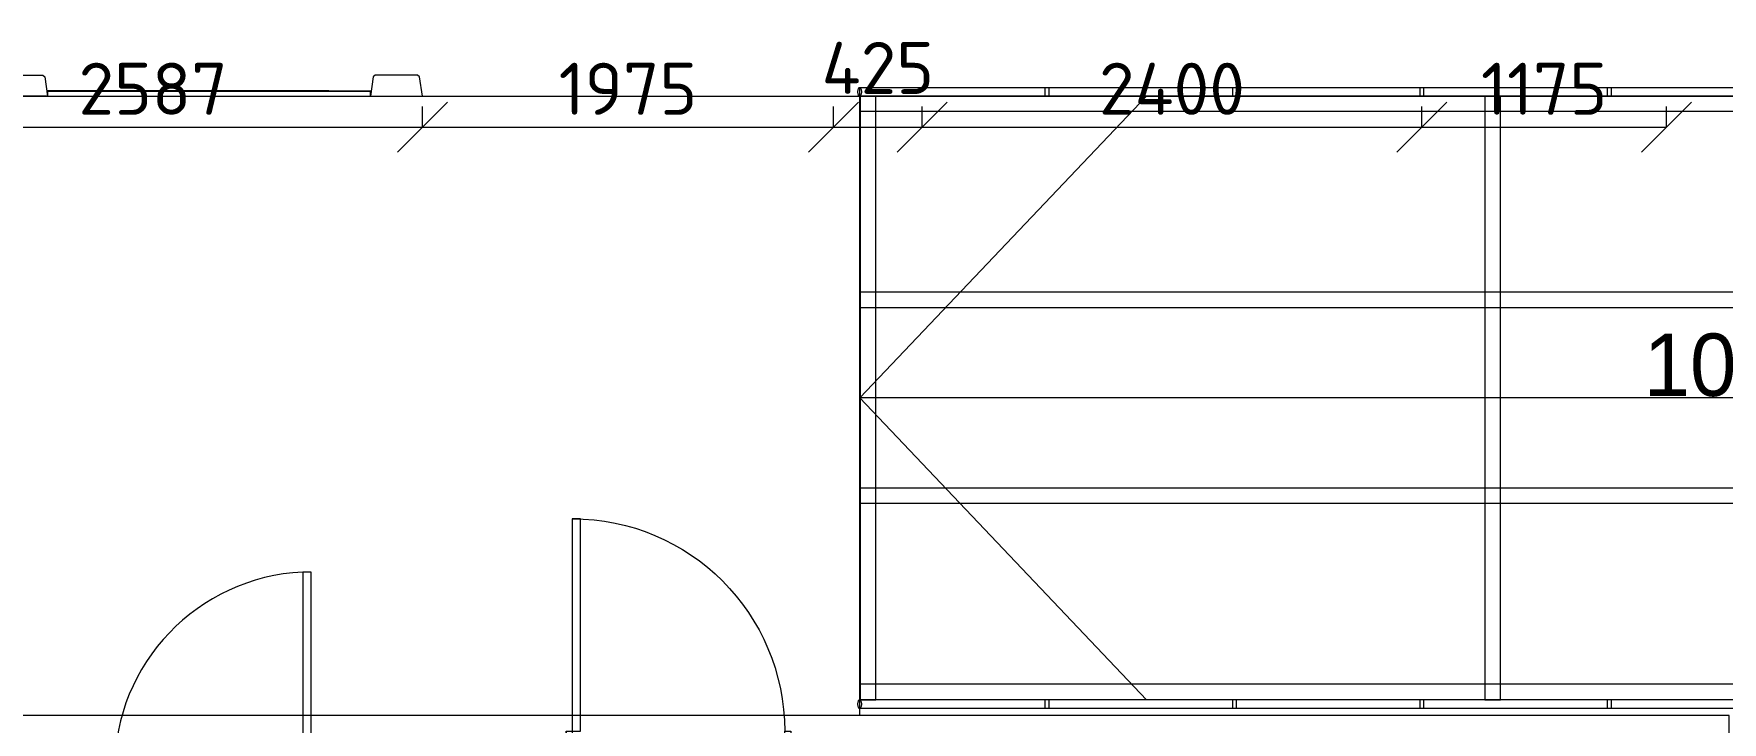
# Model space of a CAD drawing. Header units: millimetres. Extents: x 0 to 2118900, y -20000 to 84100.
# Drawn here: x 498159 to 506268, y 64268 to 67574 of the extents above; entities that cross this region are included whole.
import ezdxf
from ezdxf.enums import TextEntityAlignment as Align

# ---------------------------------------------------------------- set-up
doc = ezdxf.new("R2010")
doc.units = ezdxf.units.MM
doc.layers.add('АР_подоснова', color=8, linetype='Continuous', lineweight=13)
doc.layers.add('ПТ_размеры', color=7, linetype='Continuous', lineweight=13)
doc.styles.add('АР_текст_2', font='ARIALN.TTF')
doc.styles.add('ПТ', font='isocpeur.ttf')
doc.dimstyles.new('ПТ100', dxfattribs={"dimscale": 100, "dimtxt": 2.5, "dimasz": 1.2, "dimexe": 1, "dimexo": 0, "dimgap": 0.6, "dimtad": 1, "dimdec": 0, "dimtxsty": 'ПТ', "dimtsz": 1.2, "dimcen": 2.5, "dimclrd": 7, "dimclre": 7, "dimclrt": 7, "dimazin": 3, "dimtfac": 1, "dimtmove": 0, "dimatfit": 3, "dimlwd": 13, "dimlwe": 13, "dimarcsym": 0})

# ---------------------------------------------------------------- blocks, each defined once
blk = doc.blocks.new('Перекрытие_1100', base_point=(-300, -300))
at = {"color": 0, "linetype": 'Continuous', "lineweight": -2, "flags": 128}
blk.add_lwpolyline([(-300, -300), (98300.8, -300), (98300.8, 40300.8), (-300, 40300.8)], close=True, dxfattribs=at)
blk = doc.blocks.new('Перекрытие_560', base_point=(92025, 43275))
at = {"color": 0, "linetype": 'Continuous', "lineweight": -2, "flags": 128}
blk.add_lwpolyline([(92025, 43275), (92011.3, 43366.5), (92001.4, 43375), (91798.6, 43375), (91788.7, 43366.5), (91775.1, 43275)], close=True, dxfattribs=at)
blk = doc.blocks.new('Перекрытие_570', base_point=(89975, 43275))
at = {"color": 0, "linetype": 'Continuous', "lineweight": -2, "flags": 128}
blk.add_lwpolyline([(89975, 43275), (89988.7, 43366.5), (89998.6, 43375), (90201.4, 43375), (90211.3, 43366.5), (90224.9, 43275)], close=True, dxfattribs=at)
blk = doc.blocks.new('Перекрытие_580', base_point=(3875, 43275))
at = {"color": 0, "linetype": 'Continuous', "lineweight": -2, "flags": 128}
blk.add_lwpolyline([(3875, 43275), (94125, 43275), (94125, 40300.8), (3875, 40300.8)], close=True, dxfattribs=at)
blk = doc.blocks.new('Морф_298')
at = {"color": 0, "linetype": 'Continuous', "lineweight": -2, "flags": 128}
for points in [[(91575.1, 43300.6), (91775.1, 43300.6)], [(91575.1, 43300.6), (91575.1, 43299.1)], [(91575.1, 43299.1), (91775.1, 43299.1)], [(91775.1, 43300.6), (91775.1, 43299.1)]]:
    blk.add_lwpolyline(points, dxfattribs=at)
blk = doc.blocks.new('Морф_299')
at = {"color": 0, "linetype": 'Continuous', "lineweight": -2, "flags": 128}
for points in [[(91575.1, 43300.6), (91375.1, 43300.6)], [(91375.1, 43300.6), (91375.1, 43299.1)], [(91375.1, 43299.1), (91575.1, 43299.1)], [(91575.1, 43300.6), (91775.1, 43300.6)], [(91575.1, 43299.1), (91575.1, 43300.6)], [(91775.1, 43299.1), (91575.1, 43299.1)], [(91775.1, 43300.6), (91775.1, 43299.1)]]:
    blk.add_lwpolyline(points, dxfattribs=at)
blk = doc.blocks.new('Морф_300')
at = {"color": 0, "linetype": 'Continuous', "lineweight": -2, "flags": 128}
for points in [[(91375.1, 43300.6), (91175.1, 43300.6)], [(91175.1, 43300.6), (91175.1, 43299.1)], [(91175.1, 43299.1), (91375.1, 43299.1)], [(91375.1, 43300.6), (91675.1, 43300.6)], [(91375.1, 43299.1), (91375.1, 43300.6)], [(91675.1, 43299.1), (91375.1, 43299.1)], [(91675.1, 43300.6), (91675.1, 43299.1)]]:
    blk.add_lwpolyline(points, dxfattribs=at)
blk = doc.blocks.new('Морф_301')
at = {"color": 0, "linetype": 'Continuous', "lineweight": -2, "flags": 128}
for points in [[(91375.1, 43300.6), (91175.1, 43300.6)], [(91175.1, 43300.6), (91175.1, 43299.1)], [(91175.1, 43299.1), (91375.1, 43299.1)], [(91375.1, 43300.6), (91675.1, 43300.6)], [(91375.1, 43299.1), (91375.1, 43300.6)], [(91675.1, 43299.1), (91375.1, 43299.1)], [(91675.1, 43300.6), (91675.1, 43299.1)]]:
    blk.add_lwpolyline(points, dxfattribs=at)
blk = doc.blocks.new('Морф_302')
at = {"color": 0, "linetype": 'Continuous', "lineweight": -2, "flags": 128}
for points in [[(91175.1, 43300.6), (90975.1, 43300.6)], [(90975.1, 43300.6), (90975.1, 43299.1)], [(90975.1, 43299.1), (91175.1, 43299.1)], [(91175.1, 43300.6), (91475.1, 43300.6)], [(91175.1, 43299.1), (91175.1, 43300.6)], [(91475.1, 43299.1), (91175.1, 43299.1)], [(91475.1, 43300.6), (91475.1, 43299.1)]]:
    blk.add_lwpolyline(points, dxfattribs=at)
blk = doc.blocks.new('Морф_303')
at = {"color": 0, "linetype": 'Continuous', "lineweight": -2, "flags": 128}
for points in [[(90975.1, 43300.6), (90775.1, 43300.6)], [(90775.1, 43300.6), (90775.1, 43299.1)], [(90775.1, 43299.1), (90975.1, 43299.1)], [(90975.1, 43300.6), (91275.1, 43300.6)], [(90975.1, 43299.1), (90975.1, 43300.6)], [(91275.1, 43299.1), (90975.1, 43299.1)], [(91275.1, 43300.6), (91275.1, 43299.1)]]:
    blk.add_lwpolyline(points, dxfattribs=at)
blk = doc.blocks.new('Морф_304')
at = {"color": 0, "linetype": 'Continuous', "lineweight": -2, "flags": 128}
for points in [[(90775.1, 43300.6), (90575.1, 43300.6)], [(90575.1, 43300.6), (90575.1, 43299.1)], [(90575.1, 43299.1), (90775.1, 43299.1)], [(90775.1, 43300.6), (91075.1, 43300.6)], [(90775.1, 43299.1), (90775.1, 43300.6)], [(91075.1, 43299.1), (90775.1, 43299.1)], [(91075.1, 43300.6), (91075.1, 43299.1)]]:
    blk.add_lwpolyline(points, dxfattribs=at)
blk = doc.blocks.new('Морф_305')
at = {"color": 0, "linetype": 'Continuous', "lineweight": -2, "flags": 128}
for points in [[(90575.1, 43300.6), (90375.1, 43300.6)], [(90375.1, 43300.6), (90375.1, 43299.1)], [(90375.1, 43299.1), (90575.1, 43299.1)], [(90575.1, 43300.6), (90875.1, 43300.6)], [(90575.1, 43299.1), (90575.1, 43300.6)], [(90875.1, 43299.1), (90575.1, 43299.1)], [(90875.1, 43300.6), (90875.1, 43299.1)]]:
    blk.add_lwpolyline(points, dxfattribs=at)
blk = doc.blocks.new('Морф_306')
at = {"color": 0, "linetype": 'Continuous', "lineweight": -2, "flags": 128}
for points in [[(90375.1, 43300.6), (90224.9, 43300.6)], [(90224.9, 43299.1), (90224.9, 43300.6)], [(90224.9, 43299.1), (90375.1, 43299.1)], [(90375.1, 43300.6), (90675.1, 43300.6)], [(90375.1, 43299.1), (90375.1, 43300.6)], [(90675.1, 43299.1), (90375.1, 43299.1)], [(90675.1, 43300.6), (90675.1, 43299.1)]]:
    blk.add_lwpolyline(points, dxfattribs=at)
blk = doc.blocks.new('Морф_307')
at = {"color": 0, "linetype": 'Continuous', "lineweight": -2, "flags": 128}
for points in [[(90224.9, 43300.6), (90475.1, 43300.6)], [(90224.9, 43299.1), (90224.9, 43300.6)], [(90475.1, 43299.1), (90224.9, 43299.1)], [(90475.1, 43300.6), (90475.1, 43299.1)]]:
    blk.add_lwpolyline(points, dxfattribs=at)
blk = doc.blocks.new('Морф_308')
at = {"color": 0, "linetype": 'Continuous', "lineweight": -2, "flags": 128}
for points in [[(90224.9, 43300.6), (90275.1, 43300.6)], [(90224.9, 43299.1), (90224.9, 43300.6)], [(90275.1, 43299.1), (90224.9, 43299.1)], [(90275.1, 43300.6), (90275.1, 43299.1)]]:
    blk.add_lwpolyline(points, dxfattribs=at)
blk = doc.blocks.new('Балка - Швеллер ПП 270')
at = {"color": 0, "linetype": 'Continuous', "lineweight": -2}
for p, q in [((-17.9, 37.5), (8991.2, 37.5)), ((8991.2, 0), (8991.2, 37.5)), ((8991.2, -37.5), (8991.2, 0)), ((-17.9, -37.5), (8991.2, -37.5))]:
    blk.add_line(p, q, dxfattribs=at)
blk = doc.blocks.new('Балка - Швеллер ПП 27_30')
at = {"color": 0, "linetype": 'Continuous', "lineweight": -2}
for p, q in [((0, 37.5), (0, -37.5)), ((1450, 37.5), (0, 37.5)), ((2900, 37.5), (1450, 37.5)), ((2900, 0), (2900, 37.5)), ((2900, -37.5), (2900, 0)), ((0, -37.5), (1450, -37.5)), ((1450, -37.5), (2900, -37.5))]:
    blk.add_line(p, q, dxfattribs=at)
blk = doc.blocks.new('Перекрытие_1030', base_point=(91775.1, 43299.1))
at = {"color": 0, "linetype": 'Continuous', "lineweight": -2, "flags": 128}
blk.add_lwpolyline([(91775.1, 43299.1), (90224.9, 43299.1), (90224.9, 43275), (91775.1, 43275)], close=True, dxfattribs=at)
blk = doc.blocks.new('Однопольная Дверь 27_5')
at = {"color": 0, "linetype": 'Continuous', "lineweight": -2}
for p, q in [((470, 0), (470, 1020)), ((470, 1020), (510, 1020)), ((510, 1020), (510, 0)), ((-510, 0), (-540, 0)), ((-540, 0), (-540, -70)), ((-540, 0), (-540, -70)), ((-540, 0), (-540, -70)), ((-510, -40), (-510, 0)), ((510, 0), (470, 0)), ((540, 0), (510, 0)), ((510, 0), (510, -40)), ((540, -70), (540, 0)), ((540, 0), (540, -70)), ((540, 0), (540, -70)), ((-540, -70), (-500, -70)), ((-540, -70), (-540, -100)), ((-500, -40), (-510, -40)), ((-500, -70), (-500, -40)), ((510, -40), (500, -40)), ((500, -40), (500, -70)), ((500, -70), (540, -70)), ((540, -70), (540, -100))]:
    blk.add_line(p, q, dxfattribs=at)
blk.add_arc((510, 0), 1020, 90, 180, dxfattribs=at)
blk = doc.blocks.new('Стена_416', base_point=(-125, 40125))
at = {"color": 0, "linetype": 'Continuous', "lineweight": -2, "xscale": -1, "zscale": 1000}
blk.add_blockref('Однопольная Дверь 27_5', (93255, 40225), dxfattribs=at)
blk = doc.blocks.new('Ограждение_16')
at = {"color": 0, "linetype": 'Continuous', "lineweight": -2, "flags": 128}
for points in [[(94125, 43275), (94126.7, 43275.3), (94128.4, 43276.2), (94130, 43277.7), (94131.4, 43279.7), (94132.7, 43282.1), (94133.7, 43285), (94134.4, 43288.2), (94134.8, 43291.5), (94135, 43295), (94134.8, 43298.5), (94134.4, 43301.8), (94133.7, 43305), (94132.7, 43307.9), (94131.4, 43310.3), (94130, 43312.3), (94128.4, 43313.8), (94126.7, 43314.7), (94125, 43315), (94123.3, 43314.7), (94121.6, 43313.8), (94120, 43312.3), (94118.6, 43310.3), (94117.3, 43307.9), (94116.3, 43305), (94115.6, 43301.8), (94115.2, 43298.5), (94115, 43295), (94115.2, 43291.5), (94115.6, 43288.2), (94116.3, 43285), (94117.3, 43282.1), (94118.6, 43279.7), (94120, 43277.7), (94121.6, 43276.2), (94123.3, 43275.3)], [(94125, 43315), (94125, 43275), (103125.9, 43275), (103125.9, 43315)], [(94125, 43315), (94125, 43275), (103125.9, 43275), (103125.9, 43315)], [(94125, 43315), (94125, 43275), (103125.9, 43275), (103125.9, 43315)], [(94125, 43315), (94125, 43275), (103125.9, 43275), (103125.9, 43315)], [(94125, 43315), (94125, 43275), (103125.9, 43275), (103125.9, 43315)], [(95015.1, 43315), (95015.1, 43275), (95035.1, 43275), (95035.1, 43315)], [(95915.2, 43315), (95915.2, 43275), (95935.2, 43275), (95935.2, 43315)], [(96815.3, 43315), (96815.3, 43275), (96835.3, 43275), (96835.3, 43315)], [(97715.4, 43315), (97715.4, 43275), (97735.4, 43275), (97735.4, 43315)]]:
    blk.add_lwpolyline(points, close=True, dxfattribs=at)
blk = doc.blocks.new('Ограждение_17')
at = {"color": 0, "linetype": 'Continuous', "lineweight": -2, "flags": 128}
for points in [[(94125, 40335), (94126.7, 40335.3), (94128.4, 40336.2), (94130, 40337.7), (94131.4, 40339.7), (94132.7, 40342.1), (94133.7, 40345), (94134.4, 40348.2), (94134.8, 40351.5), (94135, 40355), (94134.8, 40358.5), (94134.4, 40361.8), (94133.7, 40365), (94132.7, 40367.9), (94131.4, 40370.3), (94130, 40372.3), (94128.4, 40373.8), (94126.7, 40374.7), (94125, 40375), (94123.3, 40374.7), (94121.6, 40373.8), (94120, 40372.3), (94118.6, 40370.3), (94117.3, 40367.9), (94116.3, 40365), (94115.6, 40361.8), (94115.2, 40358.5), (94115, 40355), (94115.2, 40351.5), (94115.6, 40348.2), (94116.3, 40345), (94117.3, 40342.1), (94118.6, 40339.7), (94120, 40337.7), (94121.6, 40336.2), (94123.3, 40335.3)], [(94125, 40375), (94125, 40335), (103125.9, 40335), (103125.9, 40375)], [(94125, 40375), (94125, 40335), (103125.9, 40335), (103125.9, 40375)], [(94125, 40375), (94125, 40335), (103125.9, 40335), (103125.9, 40375)], [(94125, 40375), (94125, 40335), (103125.9, 40335), (103125.9, 40375)], [(94125, 40375), (94125, 40335), (103125.9, 40335), (103125.9, 40375)], [(95015.1, 40375), (95015.1, 40335), (95035.1, 40335), (95035.1, 40375)], [(95915.2, 40375), (95915.2, 40335), (95935.2, 40335), (95935.2, 40375)], [(96815.3, 40375), (96815.3, 40335), (96835.3, 40335), (96835.3, 40375)], [(97715.4, 40375), (97715.4, 40335), (97735.4, 40335), (97735.4, 40375)]]:
    blk.add_lwpolyline(points, close=True, dxfattribs=at)
blk = doc.blocks.new('Пандус Прямой 27_6')
at = {"color": 0, "linetype": 'Continuous', "lineweight": -2}
for p, q in [((0, 1450), (9000, 1450)), ((9000, 0), (7623.1, 1450)), ((9000, -1450), (9000, 1450)), ((0, 0), (9000, 0)), ((7623.1, -1450), (9000, 0)), ((0, -1450), (9000, -1450))]:
    blk.add_line(p, q, dxfattribs=at)
at = {"color": 0, "lineweight": -2, "style": 'АР_текст_2'}
blk.add_attdef('ac_bottomlevel', text='', height=300, dxfattribs=at).set_placement((4500, 159.5), align=Align.MIDDLE_CENTER)
blk = doc.blocks.new('AR_F1')
at = {"layer": 'АР_подоснова', "linetype": 'Continuous'}
for p, q in [((91490.2, 40989), (91450.2, 40989)), ((91450.2, 40989), (91450.2, 40043.4)), ((91490.2, 40043.4), (91490.2, 40989))]:
    blk.add_line(p, q, dxfattribs=at)
blk.add_arc((91494.8, 40041.4), 948.6, 92.69522, 179.78473, dxfattribs=at)
for name, p in [('Перекрытие_570', (89975, 43275)), ('Перекрытие_560', (92025, 43275)), ('Ограждение_16', (0, 0)), ('Перекрытие_580', (3875, 43275)), ('Морф_306', (0, 0)), ('Морф_307', (0, 0)), ('Морф_308', (0, 0)), ('Перекрытие_1030', (91775.1, 43299.1)), ('Морф_305', (0, 0)), ('Морф_304', (0, 0)), ('Морф_303', (0, 0)), ('Морф_302', (0, 0)), ('Морф_300', (0, 0)), ('Морф_301', (0, 0)), ('Морф_299', (0, 0)), ('Морф_298', (0, 0)), ('Ограждение_17', (0, 0)), ('Перекрытие_1100', (-300, -300))]:
    blk.add_blockref(name, p, dxfattribs=at)
at = {"layer": 'АР_подоснова', "linetype": 'Continuous', "zscale": 1000}
for name, p, rotation in [('Балка - Швеллер ПП 270', (103117, 43237.5), 180), ('Балка - Швеллер ПП 27_30', (94165, 43275), 270), ('Балка - Швеллер ПП 27_30', (97165, 43275), 270), ('Балка - Швеллер ПП 270', (103117, 42295), 180)]:
    blk.add_blockref(name, p, dxfattribs=dict(at, rotation=rotation))
at = {"layer": 'АР_подоснова', "linetype": 'Continuous'}
ref = blk.add_blockref('Пандус Прямой 27_6', (103125.9, 41825), dxfattribs=dict(at, xscale=-1, zscale=1000))
ref.add_attrib('ac_bottomlevel', '10,00 %', dxfattribs={"layer": '0', "color": 0, "lineweight": 0, "height": 300}).set_placement((98625.9, 41984.5), align=Align.MIDDLE_CENTER)
at = {"layer": 'АР_подоснова', "linetype": 'Continuous', "xscale": -1, "zscale": 1000}
for p in [(103117, 41355), (103117, 40412.5)]:
    blk.add_blockref('Балка - Швеллер ПП 270', p, dxfattribs=at)
at = {"layer": 'АР_подоснова'}
blk.add_blockref('Стена_416', (-125, 40125), dxfattribs=at)

msp = doc.modelspace()

# ---------------------------------------------------------------- block references
at = {"layer": 'АР_подоснова'}
msp.add_blockref('AR_F1', (408000, 24000), dxfattribs=at)

# ---------------------------------------------------------------- dimensions: what is measured, and where the dimension line sits
at = {"layer": 'ПТ_размеры'}
for base, p1, p2 in [((502000, 67125), (502000, 67125), (502425, 67125)), ((497438, 67125), (497438, 67125), (500025, 67125)), ((500025, 67125), (500025, 67125), (502000, 67125)), ((502425, 67125), (502425, 67125), (504825, 67125)), ((504825, 67125), (504825, 67125), (506000, 67125))]:
    msp.add_linear_dim(base=base, p1=p1, p2=p2, dimstyle='ПТ100', dxfattribs=at).render()

doc.saveas('drawing.dxf')
